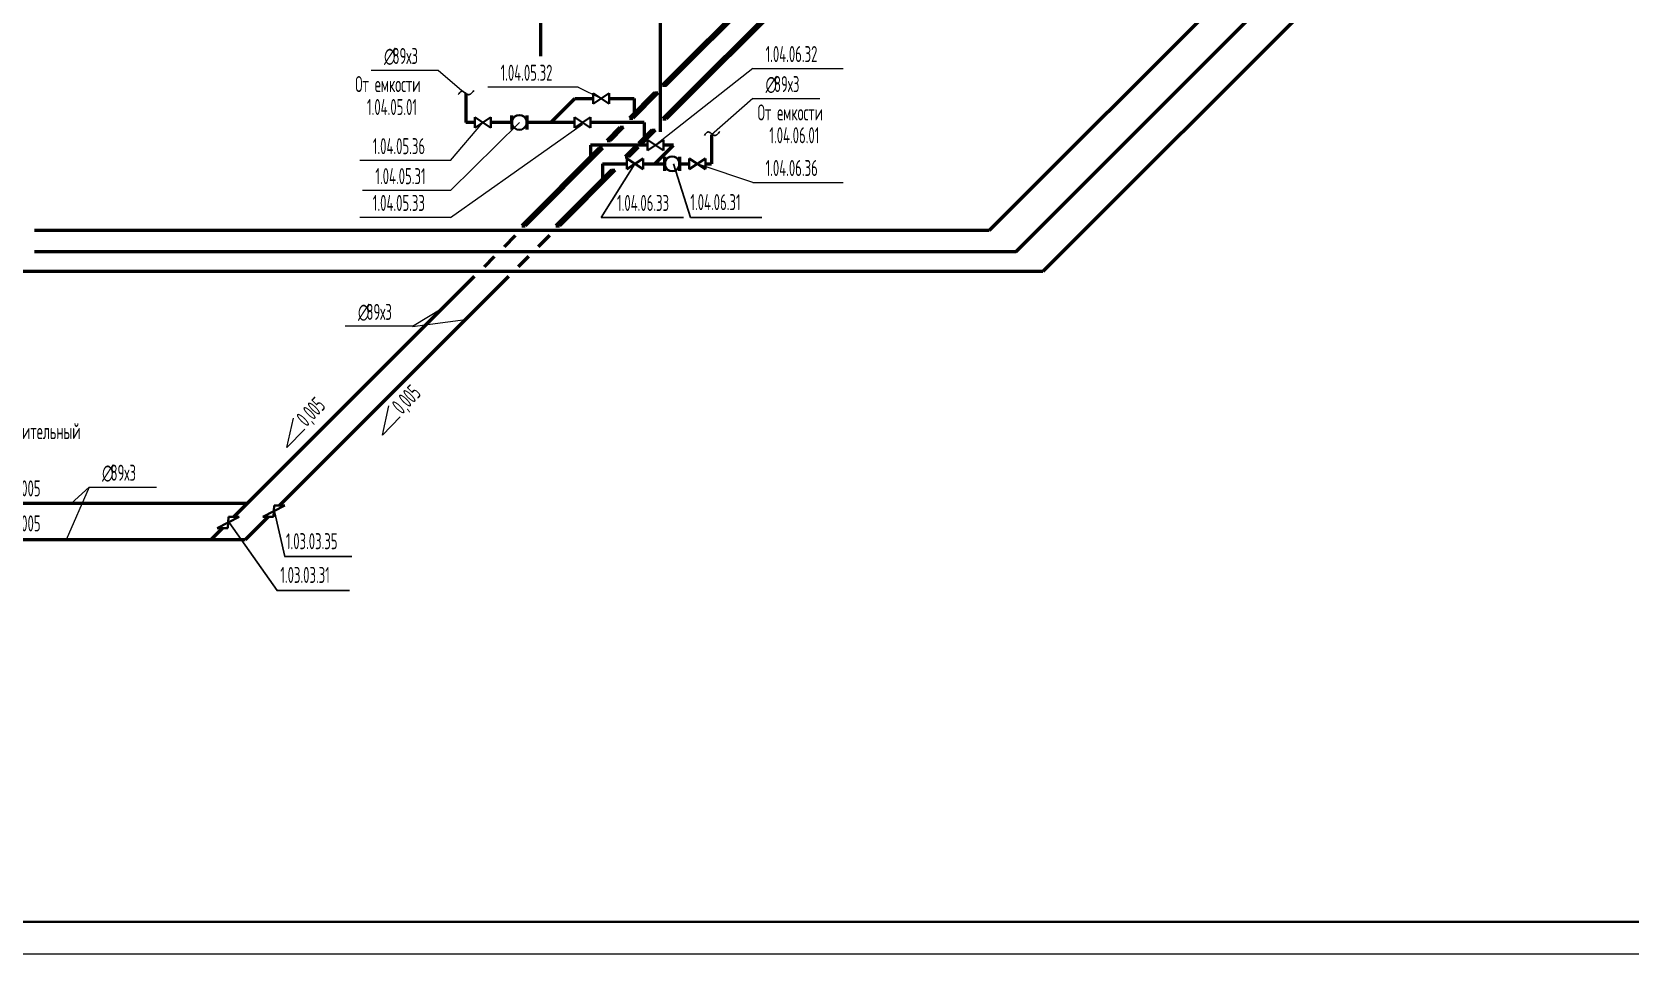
# Model space of a CAD drawing. Header units: millimetres. Extents: x -2281 to 17340, y -2563 to 4166.
# Drawn here: x 5417.1 to 5666.5, y 0 to 143.9 of the extents above; entities that cross this region are included whole.
import ezdxf

# ---------------------------------------------------------------- set-up
doc = ezdxf.new("R2010")
doc.units = ezdxf.units.MM
for name, pattern in [('K5LT32775', [0]), ('K5LT32777', [0]), ('K5LT32781', [0]), ('K5LT32783', [0]), ('K5LT32788', [0]), ('K5LT32789', [0]), ('K5LT32808', [0]), ('K5LT32826', [0]), ('K5LT32832', [0]), ('K5LT_BASIC', [0]), ('K5LT_THIN', [0])]:
    doc.linetypes.add(name, pattern=pattern)
doc.layers.add('Системный слой', color=7, linetype='Continuous')
doc.styles.add('KTEXTSTYLE', font='GOST_AU.SHX', dxfattribs={"width": 0.96, "height": 5})

# ---------------------------------------------------------------- blocks, each defined once
blk = doc.blocks.new('U567')
at = {"layer": 'Системный слой', "color": 7, "linetype": 'K5LT_THIN', "lineweight": 13}
for q in [(5521.41, 123.14), (5543.71, 120.39)]:
    blk.add_line((5529.59, 120.39), q, dxfattribs=at)
at = {"layer": 'Системный слой', "color": 7, "insert": (5531.59, 123.89), "char_height": 2.5, "attachment_point": 1, "style": 'KTEXTSTYLE'}
blk.add_mtext('\\H3.5;\\W0.965;\\Q15;\\Q0;\\W0.715;\\H2.50;1.04.06.36', dxfattribs=at)
blk = doc.blocks.new('U1133')
at = {"layer": 'Системный слой', "color": 151, "linetype": 'K5LT32789', "lineweight": 35, "true_color": 0x7fbfff}
for p, q in [((5504.68, 132.64), (5504.68, 134.31)), ((5507.18, 134.31), (5504.68, 132.64)), ((5507.18, 132.64), (5504.68, 134.31)), ((5507.18, 132.64), (5507.18, 134.31))]:
    blk.add_line(p, q, dxfattribs=at)
blk = doc.blocks.new('U1132')
at = {"layer": 'Системный слой', "color": 151, "linetype": 'K5LT32788', "lineweight": 50, "true_color": 0x7fbfff}
for p, q in [((5498.1, 129.75), (5501.83, 133.48)), ((5501.83, 133.48), (5504.68, 133.48)), ((5507.18, 133.48), (5511.08, 133.48)), ((5511.08, 133.48), (5511.08, 130.57))]:
    blk.add_line(p, q, dxfattribs=at)
at = {"layer": 'Системный слой'}
blk.add_blockref('U1133', (0, 0), dxfattribs=at)
blk = doc.blocks.new('U1134')
at = {"layer": 'Системный слой', "color": 151, "linetype": 'K5LT32789', "lineweight": 35, "true_color": 0x7fbfff}
for p, q in [((5513.18, 125.36), (5513.18, 127.03)), ((5513.18, 127.03), (5515.68, 125.36)), ((5513.18, 125.36), (5515.68, 127.03)), ((5515.68, 125.36), (5515.68, 127.03))]:
    blk.add_line(p, q, dxfattribs=at)
blk = doc.blocks.new('U1357')
at = {"layer": 'Системный слой', "color": 7, "linetype": 'K5LT_THIN', "lineweight": 13}
for q in [(5423.24, 70.28), (5436.57, 72.85)]:
    blk.add_line((5426.09, 72.85), q, dxfattribs=at)
at = {"layer": 'Системный слой', "color": 7, "char_height": 2.5, "attachment_point": 1, "style": 'KTEXTSTYLE'}
for s, insert in [('\\H3.5;\\W0.965;\\Q15;\\Q0;\\W0.715;\\H2.50;∅', (5428.09, 76.35)), ('\\H3.5;\\W0.965;\\Q15;\\Q0;\\W0.715;\\H2.50;89х3', (5429.41, 76.35))]:
    blk.add_mtext(s, dxfattribs=dict(at, insert=insert))
blk = doc.blocks.new('T25')
at = {"layer": 'Системный слой', "color": 7, "linetype": 'K5LT_THIN', "lineweight": 13}
for q in [(5413.63, 73.91), (5413.63, 71.41)]:
    blk.add_line((5409.63, 71.41), q, dxfattribs=at)
at = {"layer": 'Системный слой', "color": 7, "insert": (5413.99, 73.91), "char_height": 2.5, "attachment_point": 1, "style": 'KTEXTSTYLE'}
blk.add_mtext('\\H3.5;\\W0.965;\\Q15;\\Q0;\\W0.715;\\H2.50;0,005', dxfattribs=at)
blk = doc.blocks.new('T26')
at = {"layer": 'Системный слой', "color": 7, "linetype": 'K5LT_THIN', "lineweight": 13}
for q in [(5413.63, 68.44), (5413.63, 65.94)]:
    blk.add_line((5409.63, 65.94), q, dxfattribs=at)
at = {"layer": 'Системный слой', "color": 7, "insert": (5413.99, 68.44), "char_height": 2.5, "attachment_point": 1, "style": 'KTEXTSTYLE'}
blk.add_mtext('\\H3.5;\\W0.965;\\Q15;\\Q0;\\W0.715;\\H2.50;0,005', dxfattribs=at)
blk = doc.blocks.new('U1364')
at = {"layer": 'Системный слой', "color": 7, "linetype": 'K5LT_THIN', "lineweight": 13}
for q in [(5481.27, 100.82), (5466.01, 97.94)]:
    blk.add_line((5476.49, 97.94), q, dxfattribs=at)
at = {"layer": 'Системный слой', "color": 7, "char_height": 2.5, "attachment_point": 1, "style": 'KTEXTSTYLE'}
for s, insert in [('\\H3.5;\\W0.965;\\Q15;\\Q0;\\W0.715;\\H2.50;∅', (5468.01, 101.44)), ('\\H3.5;\\W0.965;\\Q15;\\Q0;\\W0.715;\\H2.50;89х3', (5469.33, 101.44))]:
    blk.add_mtext(s, dxfattribs=dict(at, insert=insert))
blk = doc.blocks.new('U1365')
at = {"layer": 'Системный слой', "color": 7, "linetype": 'K5LT_THIN', "lineweight": 13}
for q in [(5470.08, 137.87), (5484.5, 134.47)]:
    blk.add_line((5480.56, 137.87), q, dxfattribs=at)
at = {"layer": 'Системный слой', "color": 7, "char_height": 2.5, "attachment_point": 1, "style": 'KTEXTSTYLE'}
for s, insert in [('\\H3.5;\\W0.965;\\Q15;\\Q0;\\W0.715;\\H2.50;∅', (5472.08, 141.37)), ('\\H3.5;\\W0.965;\\Q15;\\Q0;\\W0.715;\\H2.50;89х3', (5473.4, 141.37))]:
    blk.add_mtext(s, dxfattribs=dict(at, insert=insert))
blk = doc.blocks.new('T27')
at = {"layer": 'Системный слой', "color": 7, "char_height": 2.5, "attachment_point": 1, "style": 'KTEXTSTYLE'}
for s, insert in [('\\H3.5;\\W0.965;\\Q15;\\Q0;\\W0.715;\\H2.50;От емкости', (5467.58, 136.98)), ('\\H3.5;\\W0.965;\\Q15;\\Q0;\\W0.715;\\H2.50;  1.04.05.01', (5467.58, 133.41))]:
    blk.add_mtext(s, dxfattribs=dict(at, insert=insert))
blk = doc.blocks.new('U1366')
at = {"layer": 'Системный слой', "color": 7, "linetype": 'K5LT_THIN', "lineweight": 13}
for q in [(5523.17, 127.8), (5540.07, 133.48)]:
    blk.add_line((5529.59, 133.48), q, dxfattribs=at)
at = {"layer": 'Системный слой', "color": 7, "char_height": 2.5, "attachment_point": 1, "style": 'KTEXTSTYLE'}
for s, insert in [('\\H3.5;\\W0.965;\\Q15;\\Q0;\\W0.715;\\H2.50;∅', (5531.59, 136.98)), ('\\H3.5;\\W0.965;\\Q15;\\Q0;\\W0.715;\\H2.50;89х3', (5532.91, 136.98))]:
    blk.add_mtext(s, dxfattribs=dict(at, insert=insert))
blk = doc.blocks.new('T32')
at = {"layer": 'Системный слой', "color": 7, "char_height": 2.5, "attachment_point": 1, "style": 'KTEXTSTYLE'}
for s, insert in [('\\H3.5;\\W0.965;\\Q15;\\Q0;\\W0.715;\\H2.50;От емкости', (5530.35, 132.56)), ('\\H3.5;\\W0.965;\\Q15;\\Q0;\\W0.715;\\H2.50;  1.04.06.01', (5530.35, 129))]:
    blk.add_mtext(s, dxfattribs=dict(at, insert=insert))
blk = doc.blocks.new('U1367')
at = {"layer": 'Системный слой', "color": 7, "linetype": 'K5LT_THIN', "lineweight": 13}
for q in [(5514.43, 126.2), (5543.71, 138.17)]:
    blk.add_line((5529.59, 138.17), q, dxfattribs=at)
at = {"layer": 'Системный слой', "color": 7, "insert": (5531.59, 141.67), "char_height": 2.5, "attachment_point": 1, "style": 'KTEXTSTYLE'}
blk.add_mtext('\\H3.5;\\W0.965;\\Q15;\\Q0;\\W0.715;\\H2.50;{\\c255;1.04.06.32}', dxfattribs=at)
blk = doc.blocks.new('U1368')
at = {"layer": 'Системный слой', "color": 7, "linetype": 'K5LT_THIN', "lineweight": 13}
for q in [(5487.49, 129.75), (5468.32, 123.8)]:
    blk.add_line((5482.44, 123.8), q, dxfattribs=at)
at = {"layer": 'Системный слой', "color": 7, "insert": (5470.32, 127.3), "char_height": 2.5, "attachment_point": 1, "style": 'KTEXTSTYLE'}
blk.add_mtext('\\H3.5;\\W0.965;\\Q15;\\Q0;\\W0.715;\\H2.50;1.04.05.36', dxfattribs=at)
blk = doc.blocks.new('U1369')
at = {"layer": 'Системный слой', "color": 7, "linetype": 'K5LT_THIN', "lineweight": 13}
for q in [(5488.25, 135.26), (5505.93, 133.48)]:
    blk.add_line((5502.37, 135.26), q, dxfattribs=at)
at = {"layer": 'Системный слой', "color": 7, "insert": (5490.25, 138.76), "char_height": 2.5, "attachment_point": 1, "style": 'KTEXTSTYLE'}
blk.add_mtext('\\H3.5;\\W0.965;\\Q15;\\Q0;\\W0.715;\\H2.50;{\\c255;1.04.05.32}', dxfattribs=at)
blk = doc.blocks.new('U1370')
at = {"layer": 'Системный слой', "color": 7, "linetype": 'K5LT_THIN', "lineweight": 13}
for q in [(5493.18, 129.75), (5468.72, 119.12)]:
    blk.add_line((5482.44, 119.12), q, dxfattribs=at)
at = {"layer": 'Системный слой', "color": 7, "insert": (5470.72, 122.62), "char_height": 2.5, "attachment_point": 1, "style": 'KTEXTSTYLE'}
blk.add_mtext('\\H3.5;\\W0.965;\\Q15;\\Q0;\\W0.715;\\H2.50;1.04.05.31', dxfattribs=at)
blk = doc.blocks.new('U1371')
at = {"layer": 'Системный слой', "color": 7, "linetype": 'K5LT_THIN', "lineweight": 13}
for q in [(5503.04, 129.49), (5468.32, 114.94)]:
    blk.add_line((5482.44, 114.94), q, dxfattribs=at)
at = {"layer": 'Системный слой', "color": 7, "insert": (5470.32, 118.44), "char_height": 2.5, "attachment_point": 1, "style": 'KTEXTSTYLE'}
blk.add_mtext('\\H3.5;\\W0.965;\\Q15;\\Q0;\\W0.715;\\H2.50;1.04.05.33', dxfattribs=at)
blk = doc.blocks.new('T66')
at = {"layer": 'Системный слой', "color": 7, "linetype": 'K5LT_THIN', "lineweight": 13}
for q in [(5457.93, 83.63), (5459.72, 81.88)]:
    blk.add_line((5456.92, 79.02), q, dxfattribs=at)
at = {"layer": 'Системный слой', "color": 7, "insert": (5458.18, 83.88), "char_height": 2.5, "attachment_point": 1, "rotation": 45.6595, "style": 'KTEXTSTYLE'}
blk.add_mtext('\\H3.5;\\W0.965;\\Q15;\\Q0;\\W0.715;\\H2.50;0,005', dxfattribs=at)
blk = doc.blocks.new('T67')
at = {"layer": 'Системный слой', "color": 7, "linetype": 'K5LT_THIN', "lineweight": 13}
for q in [(5472.83, 85.56), (5474.61, 83.82)]:
    blk.add_line((5471.82, 80.96), q, dxfattribs=at)
at = {"layer": 'Системный слой', "color": 7, "insert": (5473.08, 85.82), "char_height": 2.5, "attachment_point": 1, "rotation": 45.6595, "style": 'KTEXTSTYLE'}
blk.add_mtext('\\H3.5;\\W0.965;\\Q15;\\Q0;\\W0.715;\\H2.50;0,005', dxfattribs=at)

msp = doc.modelspace()

# ---------------------------------------------------------------- hatches: boundary and pattern name
at = {"layer": 'Системный слой', "true_color": 0x99ccff}
for points in [[(5535.83123, 155.36185), (5546.02325, 165.55387), (5546.02325, 166.07542), (5535.30967, 155.36185), (5515.50752, 135.55563), (5516.02907, 135.55563)], [(5507.37831, 126.93112), (5509.44987, 129.00268), (5508.92831, 129.00268), (5506.85675, 126.93112)]]:
    msp.add_hatch(color=151, dxfattribs=at).paths.add_polyline_path(points)
at = {"layer": 'Системный слой', "true_color": 0x0000ff}
for points in [[(5516.10903, 130.30226), (5547.91896, 162.11625), (5547.91896, 162.63781), (5515.58747, 130.30226)], [(5507.55152, 122.29256), (5506.17398, 120.91501), (5506.17398, 120.39346), (5508.07307, 122.29256)], [(5499.41957, 113.63906), (5506.17398, 120.39346), (5506.17398, 120.91501), (5498.89802, 113.63906)]]:
    msp.add_hatch(color=5, dxfattribs=at).paths.add_polyline_path(points)
at = {"layer": 'Системный слой', "true_color": 0x99ccff}
h = msp.add_hatch(color=151, dxfattribs=at)
h.paths.add_polyline_path([(5511.08269, 130.6355), (5514.79986, 134.35268), (5514.2783, 134.35268), (5511.08269, 131.15706)])
h.paths.add_polyline_path([(5510.86363, 130.41645), (5511.08269, 130.6355), (5511.08269, 131.15706), (5510.34208, 130.41645)])
at = {"layer": 'Системный слой', "true_color": 0x0000ff}
h = msp.add_hatch(color=5, dxfattribs=at)
h.paths.add_polyline_path([(5510.2078, 124.40103), (5511.7257, 125.91893), (5511.20415, 125.91893), (5509.68624, 124.40103)])
h.paths.add_polyline_path([(5512.28371, 126.47694), (5514.35962, 128.55285), (5513.83806, 128.55285), (5511.76215, 126.47694)])
at = {"layer": 'Системный слой', "true_color": 0x99ccff}
h = msp.add_hatch(color=151, dxfattribs=at)
h.paths.add_polyline_path([(5505.65242, 125.72679), (5504.27826, 124.35263), (5504.27826, 123.83108), (5506.17398, 125.72679)])
h.paths.add_polyline_path([(5494.08624, 113.63906), (5504.27826, 123.83108), (5504.27826, 124.35263), (5493.56469, 113.63906)])

# ---------------------------------------------------------------- linework, layer by layer
at = {"color": 5, "linetype": 'K5LT_BASIC', "lineweight": 35, "true_color": 0x0000ff}
msp.add_line((6055, 5), (5239, 5), dxfattribs=at)
at = {"color": 7, "linetype": 'K5LT_THIN', "lineweight": 13}
msp.add_line((6060, 0), (5219, 0), dxfattribs=at)
at = {"layer": 'Системный слой', "color": 151, "linetype": 'K5LT32788', "lineweight": 50, "true_color": 0x7fbfff}
for p, q in [((5933.09769, 464.74526), (5574.82634, 106.4739)), ((5515.50752, 135.55563), (5535.30967, 155.36185)), ((5516.02907, 135.55563), (5535.83123, 155.36185)), ((5515.50752, 135.55563), (5516.02907, 135.55563)), ((5514.2783, 134.35268), (5510.34208, 130.41645)), ((5514.79986, 134.35268), (5510.86363, 130.41645)), ((5514.2783, 134.35268), (5514.79986, 134.35268)), ((5510.34208, 130.41645), (5510.86363, 130.41645)), ((5506.85675, 126.93112), (5508.92831, 129.00268)), ((5507.37831, 126.93112), (5509.44987, 129.00268)), ((5508.92831, 129.00268), (5509.44987, 129.00268)), ((5505.65242, 125.72679), (5493.56469, 113.63906)), ((5506.17398, 125.72679), (5494.08624, 113.63906)), ((5504.27826, 126.19794), (5504.27826, 123.80483)), ((5513.18488, 126.19794), (5504.27826, 126.19794)), ((5505.65242, 125.72679), (5506.17398, 125.72679)), ((5506.85675, 126.93112), (5507.37831, 126.93112)), ((5514.31662, 123.2957), (5517.21885, 126.19794)), ((5517.21885, 126.19794), (5515.68488, 126.19794)), ((5493.56469, 113.63906), (5494.08624, 113.63906)), ((5492.55291, 112.10572), (5490.80114, 110.35395)), ((5489.2678, 108.82062), (5487.68775, 107.24057)), ((5574.82634, 106.4739), (5370.00359, 106.4739)), ((5486.15442, 105.70724), (5448.66022, 68.21303)), ((5450.72261, 70.27543), (5403.1315, 70.27543))]:
    msp.add_line(p, q, dxfattribs=at)
at = {"layer": 'Системный слой', "color": 191, "linetype": 'K5LT32781', "lineweight": 50, "true_color": 0xbf7fff}
for q in [(5892.19972, 431.14241), (5417.54489, 109.5873)]:
    msp.add_line((5570.64459, 109.58729), q, dxfattribs=at)
at = {"layer": 'Системный слой', "color": 211, "linetype": 'K5LT32783', "lineweight": 50, "true_color": 0xff7fff}
for p, q in [((5880.2268, 426.62514), (5566.47405, 112.87239)), ((5516.02907, 135.55563), (5515.94359, 135.47016)), ((5566.47405, 112.87239), (5417.5425, 112.87241))]:
    msp.add_line(p, q, dxfattribs=at)
at = {"layer": 'Системный слой', "color": 150, "linetype": 'K5LT32826', "lineweight": 50, "true_color": 0x007fff}
for p, q in [((5515.22514, 128.29343), (5515.22514, 233.2031)), ((5496.52205, 140.10922), (5496.52205, 220.99968))]:
    msp.add_line(p, q, dxfattribs=at)
at = {"layer": 'Системный слой', "color": 5, "linetype": 'K5LT32775', "lineweight": 50, "true_color": 0x0000ff}
for p, q in [((5547.91896, 162.63781), (5515.58747, 130.30226)), ((5547.91896, 162.11625), (5516.10903, 130.30226)), ((5484.83431, 134.24784), (5484.83431, 129.74784)), ((5486.23574, 129.74784), (5484.83431, 129.74784)), ((5491.93052, 129.74784), (5488.73574, 129.74784)), ((5501.77826, 129.74784), (5494.43052, 129.74784)), ((5512.6326, 129.74785), (5504.27826, 129.74784)), ((5512.6326, 129.74785), (5512.6326, 126.84561)), ((5515.58747, 130.30226), (5516.10903, 130.30226)), ((5513.83806, 128.55285), (5511.76215, 126.47694)), ((5514.35962, 128.55285), (5512.28371, 126.47694)), ((5513.83806, 128.55285), (5514.35962, 128.55285)), ((5523.17279, 127.7957), (5523.17279, 123.2957)), ((5511.20415, 125.91893), (5509.68624, 124.40103)), ((5511.7257, 125.91893), (5510.2078, 124.40103)), ((5511.20415, 125.91893), (5511.7257, 125.91893)), ((5511.76215, 126.47694), (5512.28371, 126.47694)), ((5507.55152, 122.29256), (5498.89802, 113.63906)), ((5508.07307, 122.29256), (5499.41957, 113.63906)), ((5506.17398, 123.2957), (5509.97217, 123.2957)), ((5506.17398, 123.2957), (5506.17398, 120.39346)), ((5507.55152, 122.29256), (5508.07307, 122.29256)), ((5509.68624, 124.40103), (5510.2078, 124.40103)), ((5512.47217, 123.2957), (5515.76707, 123.2957)), ((5518.26707, 123.2957), (5519.69875, 123.2957)), ((5520.94741, 123.2957), (5520.9501, 123.2957)), ((5522.19875, 123.2957), (5523.17279, 123.2957)), ((5498.89802, 113.63906), (5499.41957, 113.63906)), ((5497.88624, 112.10572), (5496.13447, 110.35395)), ((5494.60114, 108.82062), (5493.02109, 107.24057)), ((5491.48775, 105.70724), (5455.76132, 69.9808)), ((5453.99355, 68.21303), (5450.39909, 64.61858)), ((5446.89245, 66.44527), (5445.06576, 64.61858)), ((5450.39909, 64.61858), (5364.96915, 64.61858))]:
    msp.add_line(p, q, dxfattribs=at)
at = {"layer": 'Системный слой', "color": 5, "linetype": 'K5LT32832', "lineweight": 35, "true_color": 0x0000ff}
for p, q in [((5486.23574, 130.58117), (5488.73574, 128.91451)), ((5486.23574, 128.91451), (5486.23574, 130.58117)), ((5486.23574, 128.91451), (5488.73574, 130.58117)), ((5488.73574, 128.91451), (5488.73574, 130.58117)), ((5491.93118, 128.6458), (5491.92986, 130.85168)), ((5492.07823, 128.64589), (5492.07692, 130.85177)), ((5494.28412, 128.64721), (5494.2828, 130.85309)), ((5494.43117, 128.6473), (5494.42986, 130.85318)), ((5501.77826, 130.58207), (5504.27826, 128.91541)), ((5501.77826, 128.91541), (5501.77826, 130.58207)), ((5501.77826, 128.91541), (5504.27826, 130.58207)), ((5504.27826, 128.91541), (5504.27826, 130.58207)), ((5512.47217, 124.12993), (5509.97217, 122.46326)), ((5512.47217, 122.46326), (5509.97217, 124.12993)), ((5509.97217, 122.46326), (5509.97217, 124.12993)), ((5512.47217, 122.46326), (5512.47217, 124.12993)), ((5515.76642, 122.19515), (5515.76774, 124.40103)), ((5515.91348, 122.19506), (5515.91479, 124.40094)), ((5518.11936, 122.19374), (5518.12068, 124.39962)), ((5518.26642, 122.19365), (5518.26773, 124.39953)), ((5522.19875, 124.12993), (5519.69875, 122.46326)), ((5522.19875, 122.46326), (5519.69875, 124.12993)), ((5519.69875, 122.46326), (5519.69875, 124.12993)), ((5522.19875, 122.46326), (5522.19875, 124.12993)), ((5456.59465, 69.9808), (5453.16022, 68.21303)), ((5454.92799, 69.9808), (5454.82689, 68.21303)), ((5456.59465, 69.9808), (5454.92799, 69.9808)), ((5454.82689, 68.21303), (5453.16022, 68.21303))]:
    msp.add_line(p, q, dxfattribs=at)
at = {"layer": 'Системный слой', "color": 7, "linetype": 'K5LT32777', "lineweight": 25}
for p, q in [((5511.22217, 123.29659), (5505.96395, 114.94098)), ((5517.21885, 123.29668), (5519.86816, 114.94098)), ((5505.96395, 114.94098), (5518.81117, 114.94098)), ((5519.86816, 114.94098), (5531.00149, 114.94098)), ((5454.98409, 69.06215), (5456.59465, 62.02664)), ((5447.92782, 67.3101), (5455.38545, 56.74318)), ((5456.53018, 62.02664), (5467.04237, 62.02664)), ((5455.3727, 56.74318), (5466.70604, 56.74318))]:
    msp.add_line(p, q, dxfattribs=at)
at = {"layer": 'Системный слой', "color": 7, "linetype": 'K5LT_THIN', "lineweight": 13}
for p, q in [((5476.4916, 97.93515), (5484.77424, 98.99372)), ((5426.08628, 72.84803), (5422.49391, 64.61858))]:
    msp.add_line(p, q, dxfattribs=at)
at = {"layer": 'Системный слой', "color": 200, "linetype": 'K5LT32808', "lineweight": 35, "true_color": 0xbf00ff}
for p, q in [((5449.49355, 68.21303), (5446.05912, 66.44527)), ((5447.82689, 68.21303), (5447.72579, 66.44527)), ((5449.49355, 68.21303), (5447.82689, 68.21303)), ((5447.72579, 66.44527), (5446.05912, 66.44527))]:
    msp.add_line(p, q, dxfattribs=at)
at = {"layer": 'Системный слой', "color": 5, "linetype": 'K5LT32832', "lineweight": 35, "true_color": 0x0000ff}
for centre, start, end in [((5493.18052, 129.74949), 15.8769457, 164.1915552), ((5493.18052, 129.74949), 195.8769457, 344.1915552), ((5517.01708, 123.29734), 195.8084448, 344.1230543), ((5517.01708, 123.29734), 15.8084448, 164.1230543)]:
    msp.add_arc(centre, 1.14649, start, end, dxfattribs=at)
at = {"layer": 'Системный слой', "color": 7, "linetype": 'K5LT32777', "lineweight": 25}
for points in [[(5483.63294, 134.08825), (5483.73123, 134.21762), (5483.84074, 134.38415), (5484.0036, 134.52852), (5484.0614, 134.569), (5484.10926, 134.5948), (5484.15172, 134.61141), (5484.19076, 134.62123), (5484.22776, 134.62563), (5484.26464, 134.62518), (5484.3038, 134.61991), (5484.34804, 134.60874), (5484.39967, 134.58961), (5484.46245, 134.55903), (5484.54283, 134.51074), (5484.65471, 134.43181), (5484.78991, 134.32636), (5484.93595, 134.21743), (5485.05837, 134.14302), (5485.14864, 134.10562), (5485.20767, 134.08978), (5485.2575, 134.08346), (5485.30439, 134.08361), (5485.35152, 134.08959), (5485.40079, 134.10199), (5485.45326, 134.12184), (5485.51035, 134.15083), (5485.57413, 134.19175), (5485.64806, 134.24945), (5485.73868, 134.33331), (5485.88154, 134.48689), (5485.98815, 134.62035), (5486.06106, 134.71103)], [(5522.04357, 127.73133), (5522.14186, 127.8607), (5522.25138, 128.02723), (5522.41423, 128.1716), (5522.47203, 128.21208), (5522.51989, 128.23788), (5522.56236, 128.25449), (5522.60139, 128.26431), (5522.63839, 128.26871), (5522.67528, 128.26826), (5522.71443, 128.26299), (5522.75867, 128.25182), (5522.8103, 128.23269), (5522.87308, 128.20211), (5522.95346, 128.15382), (5523.06534, 128.07489), (5523.20054, 127.96944), (5523.34658, 127.86051), (5523.469, 127.7861), (5523.55927, 127.7487), (5523.6183, 127.73286), (5523.66814, 127.72654), (5523.71503, 127.72669), (5523.76216, 127.73267), (5523.81142, 127.74507), (5523.86389, 127.76492), (5523.92098, 127.79391), (5523.98476, 127.83483), (5524.05869, 127.89253), (5524.14931, 127.97639), (5524.29218, 128.12997), (5524.39878, 128.26343), (5524.47169, 128.35411)]]:
    msp.add_open_spline(points, degree=3, knots=[0, 0, 0, 0, 5.153283161, 6.125718273, 6.813778764, 7.362557566, 7.82767119, 8.240537968, 8.622095168, 8.993333121, 9.394896267, 9.858888535, 10.421892799, 11.119247208, 12.046709418, 13.360502861, 15.412215119, 17.425725828, 19.07521084, 19.888699557, 20.483094271, 20.987036401, 21.460477721, 21.950422327, 22.473862545, 23.050594356, 23.706749774, 24.479033336, 25.424401504, 26.645332675, 28.348613178, 32, 32, 32, 32], dxfattribs=at)

# ---------------------------------------------------------------- block references
at = {"layer": 'Системный слой'}
for name in ['U1365', 'U1367', 'U1369', 'T27', 'U1366', 'U1132', 'T32', 'U1368', 'U1370', 'U1371', 'U1134', 'U567', 'U1364', 'T67', 'T66', 'U1357', 'T25', 'T26']:
    msp.add_blockref(name, (0, 0), dxfattribs=at)

# ---------------------------------------------------------------- texts
at = {"layer": 'Системный слой', "color": 7, "char_height": 2.5, "attachment_point": 1, "style": 'KTEXTSTYLE'}
for s, insert in [('\\H3.5;\\W0.965;\\Q15;\\Q0;\\W0.715;\\H2.50;1.04.06.33', (5508.41881, 118.44098)), ('\\H3.5;\\W0.965;\\Q15;\\Q0;\\W0.715;\\H2.50;1.04.06.31', (5519.86224, 118.56693)), ('\\H3.5;\\W0.965;\\Q15;\\Q0;\\W0.715;\\H2.50;Коллектор распределительный', (5396.61415, 82.83506)), ('\\H3.5;\\W0.965;\\Q15;\\Q0;\\W0.715;\\H2.50;1.03.03.35', (5456.75958, 65.663)), ('\\H3.5;\\W0.965;\\Q15;\\Q0;\\W0.715;\\H2.50;1.03.03.31', (5455.88458, 60.39755))]:
    msp.add_mtext(s, dxfattribs=dict(at, insert=insert))

doc.saveas('drawing.dxf')
